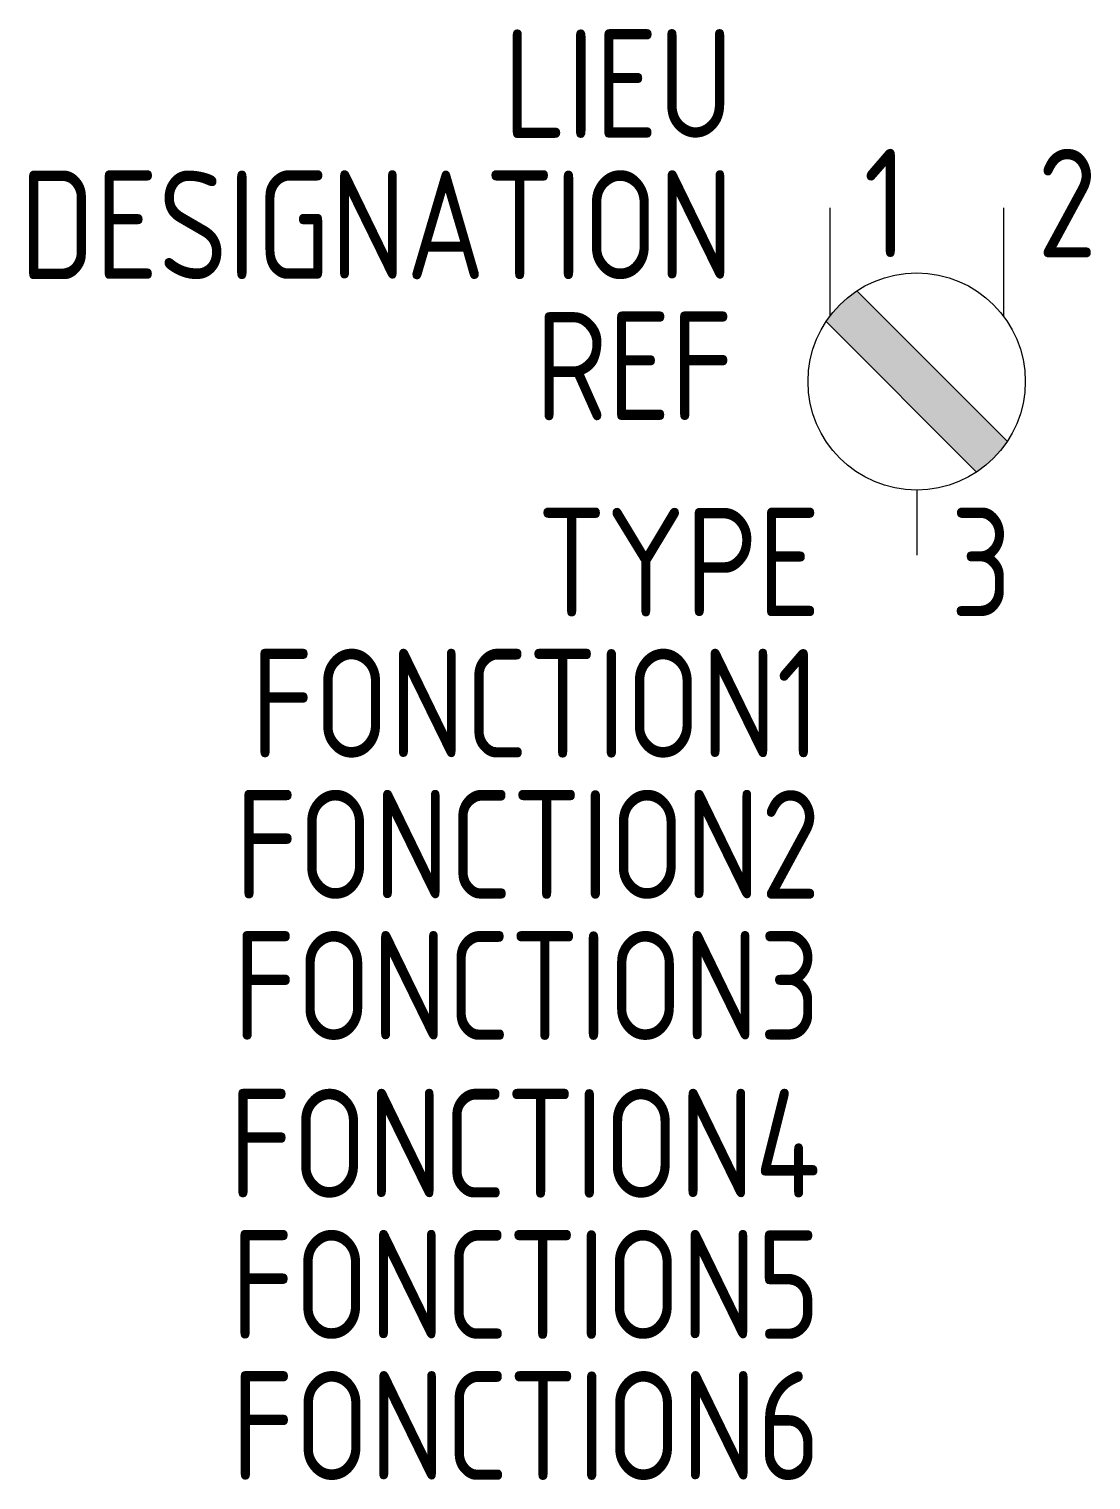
# Model space of a CAD drawing. Extents: x -1603.1 to -1578.6, y -908.9 to -875.5.
import ezdxf
from ezdxf.enums import TextEntityAlignment as Align

# ---------------------------------------------------------------- set-up
doc = ezdxf.new("R2010")
doc.units = 0
for name, color, linetype in [('SYMB_FIL', 3, 'CONTINUOUS'), ('SYMB_REF_CONTACT', 2, 'CONTINUOUS'), ('SYMB_TXT_CONTACT', 2, 'CONTINUOUS'), ('SYMB_TXT_NOM', 3, 'CONTINUOUS')]:
    doc.layers.add(name, color=color, linetype=linetype)
doc.styles.add('NET2_5', font='isocp.shx', dxfattribs={"width": 0.9, "height": 2.5})

msp = doc.modelspace()

# ---------------------------------------------------------------- hatches: boundary and pattern name
at = {"layer": 'SYMB_FIL'}
msp.add_hatch(color=256, dxfattribs=at).paths.add_polyline_path([(-1584.402, -881.826, 0.050382), (-1584.72, -882.215), (-1581.255, -885.679, 0.050382), (-1580.866, -885.361, 0.050382), (-1580.548, -884.972), (-1584.012, -881.508, 0.050382)])

# ---------------------------------------------------------------- linework, layer by layer
for p, q in [((-1584.634, -879.593), (-1584.634, -882.093)), ((-1580.634, -879.593), (-1580.634, -882.093)), ((-1580.548, -884.972), (-1584.012, -881.508)), ((-1581.255, -885.679), (-1584.72, -882.215)), ((-1582.634, -886.093), (-1582.634, -887.593))]:
    msp.add_line(p, q, dxfattribs=at)
msp.add_circle((-1582.634, -883.593), 2.5, dxfattribs=at)

# ---------------------------------------------------------------- texts
at = {"layer": 'SYMB_REF_CONTACT', "style": 'NET2_5', "width": 0.9, "flags": 8}
msp.add_attdef('REF', text='', height=2.5, dxfattribs=at).set_placement((-1586.847, -884.487), align=Align.RIGHT)
at = {"layer": 'SYMB_TXT_CONTACT', "style": 'NET2_5', "width": 0.9, "flags": 8}
for tag, p in [('1', (-1583.859, -880.737)), ('2', (-1579.859, -880.737)), ('3', (-1581.859, -889.004))]:
    msp.add_attdef(tag, p, '', height=2.5, dxfattribs=at)
at = {"layer": 'SYMB_TXT_NOM', "style": 'NET2_5', "width": 0.9, "flags": 8}
for tag, text, p in [('LIEU', '', (-1586.847, -877.987)), ('DESIGNATION', 'H?', (-1586.847, -881.237)), ('TYPE', '', (-1584.847, -889.004)), ('FONCTION1', '', (-1584.847, -892.254)), ('FONCTION2', '', (-1584.847, -895.504)), ('FONCTION3', '', (-1584.847, -898.754)), ('FONCTION4', '', (-1584.847, -902.386)), ('FONCTION5', '', (-1584.847, -905.636)), ('FONCTION6', '', (-1584.847, -908.886))]:
    msp.add_attdef(tag, text=text, height=2.5, dxfattribs=at).set_placement(p, align=Align.RIGHT)

doc.saveas('drawing.dxf')
